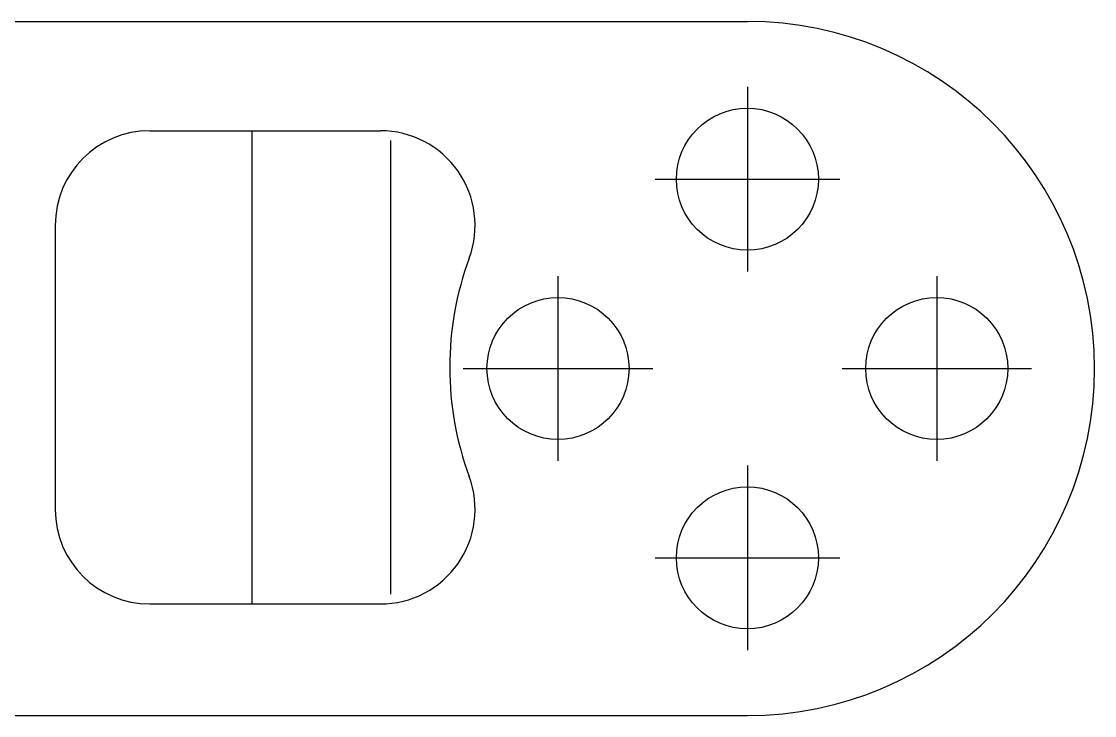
# Model space of a CAD drawing. Extents: x 118 to 448, y 15 to 277.
# Drawn here: x 165.29 to 199.29, y 187.69 to 209.69 of the extents above; entities that cross this region are included whole.
import ezdxf

# ---------------------------------------------------------------- set-up
doc = ezdxf.new("R2010")
doc.units = 0
doc.linetypes.add('CENTER', pattern=[17.5, 13, -1.5, 1.5, -1.5])
doc.layers.get('0').update_dxf_attribs({"linetype": 'CONTINUOUS'})
doc.layers.add('CENTER', color=1, linetype='CENTER')

msp = doc.modelspace()

# ---------------------------------------------------------------- linework, layer by layer
at = {"color": 7, "linetype": 'CONTINUOUS'}
for p, q in [((164.287, 209.695), (188.287, 209.695)), ((169.356, 206.231), (176.66, 206.231)), ((172.593, 191.231), (172.593, 206.231)), ((166.356, 203.231), (166.356, 194.231)), ((169.356, 191.231), (176.66, 191.231)), ((164.287, 187.695), (188.287, 187.695))]:
    msp.add_line(p, q, dxfattribs=at)
at = {"linetype": 'CONTINUOUS'}
msp.add_line((176.982, 205.924), (176.982, 191.538), dxfattribs=at)
at = {"color": 7, "linetype": 'CONTINUOUS'}
for centre in [(188.287, 204.695), (182.287, 198.695), (194.287, 198.695), (188.287, 192.695)]:
    msp.add_circle(centre, 2.25, dxfattribs=at)
for centre, radius, start, end in [((188.287, 198.695), 11, 270, 90), ((169.356, 203.231), 3, 90, 180), ((176.66, 203.231), 3, 339.7478, 90), ((188.856, 198.731), 10, 159.7478, 200.2522), ((176.66, 194.231), 3, 270, 20.2522), ((169.356, 194.231), 3, 180, 270)]:
    msp.add_arc(centre, radius, start, end, dxfattribs=at)
at = {"layer": 'CENTER', "color": 1, "linetype": 'CENTER'}
for p, q in [((188.287, 207.62), (188.287, 201.77)), ((185.362, 204.695), (191.212, 204.695)), ((182.287, 201.62), (182.287, 195.77)), ((194.287, 201.62), (194.287, 195.77)), ((179.287, 198.695), (185.287, 198.695)), ((191.287, 198.695), (197.287, 198.695)), ((188.287, 195.62), (188.287, 189.77)), ((185.362, 192.695), (191.212, 192.695)), ((185.362, 192.695), (191.212, 192.695))]:
    msp.add_line(p, q, dxfattribs=at)

doc.saveas('drawing.dxf')
